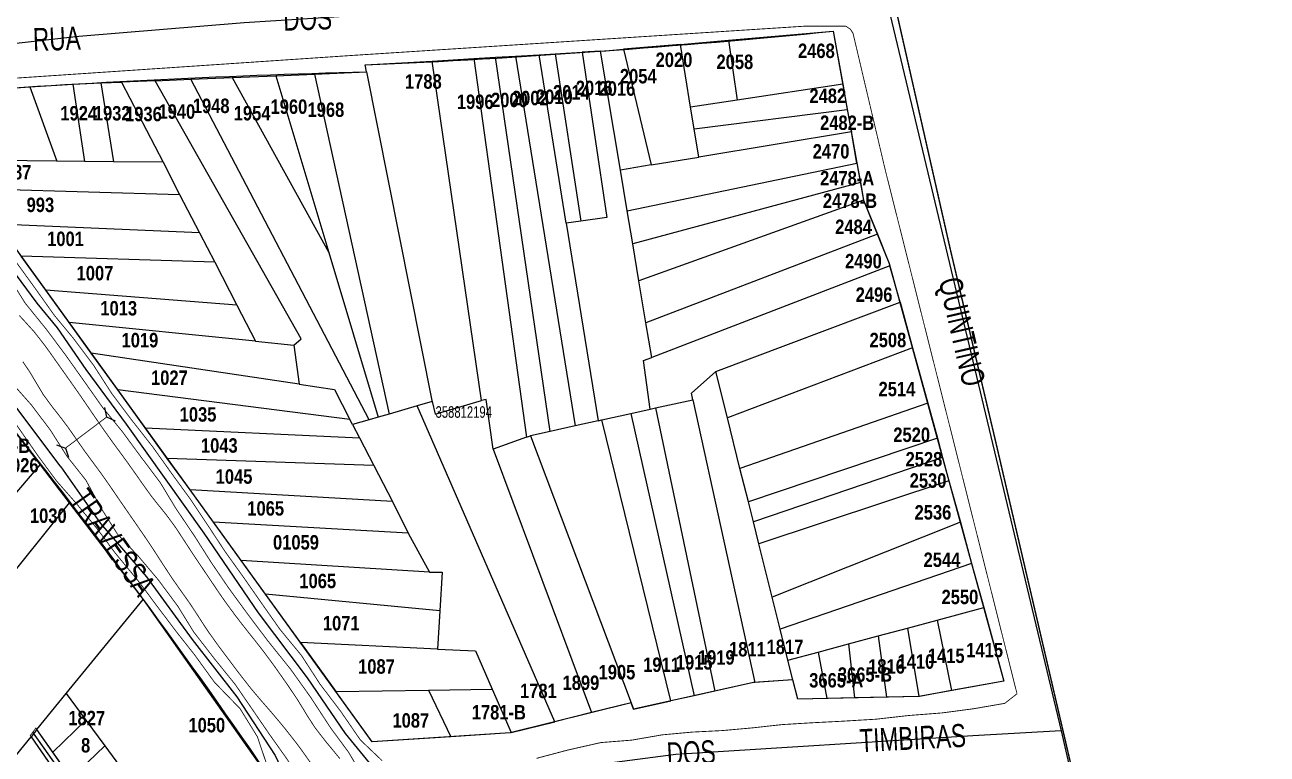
# Model space of a CAD drawing. Extents: x 200120 to 201962, y 4837541 to 4839252.
# Drawn here: x 201628.7 to 201844.2, y 4838380.6 to 4838507.1 of the extents above; entities that cross this region are included whole.
import ezdxf
from ezdxf.enums import TextEntityAlignment as Align

# ---------------------------------------------------------------- set-up
doc = ezdxf.new("R2010")
doc.units = 0
doc.header["$LTSCALE"] = 3
doc.header["$MEASUREMENT"] = 0
doc.linetypes.add('PHANTOMX2', pattern=[5, 2.5, -0.5, 0.5, -0.5, 0.5, -0.5])
for name, color, linetype in [('CD-MALHA-LOTES', 40, 'CONTINUOUS'), ('CD_TXT_QUADRA', 7, 'CONTINUOUS'), ('HD-CURSO-PERENE', 170, 'CONTINUOUS'), ('LM-LIM-SETOR-FISCAL', 7, 'CONTINUOUS'), ('RU-QUADRAS', 210, 'CONTINUOUS'), ('SV-EIXO-RUA-N-PAV', 6, 'CONTINUOUS'), ('SV-EIXO-RUA-PAV', 20, 'CONTINUOUS'), ('SV-ESTIVAS', 7, 'CONTINUOUS'), ('SV-RUA-NAO-PAV-S-GUIA-C-GUIA', 7, 'PHANTOMX2'), ('SV-RUA-PAVIM-S-GUIA-C-GUIA', 7, 'CONTINUOUS'), ('SV-TXT-RUA-N-PAV-S-GUIA-C-GUIA', 7, 'CONTINUOUS'), ('SV-TXT-RUA-PAV-S-GUIA-C-GUIA', 7, 'CONTINUOUS'), ('Th_NmrPort', 1, 'CONTINUOUS')]:
    doc.layers.add(name, color=color, linetype=linetype)
doc.styles.add('ARIAL', font='ARIAL.TTF')
doc.styles.get("Standard").update_dxf_attribs({"font": 'swisscbo.ttf'})
doc.linetypes.add('Limite', pattern='A,20,-3,[130,ltypeshp.shx,S=6.35,R=0,X=0,Y=0],-3,20', length=46)

# ---------------------------------------------------------------- blocks, each defined once
blk = doc.blocks.new('COD045', base_point=(201519.89, 4838593.29))
at = {"layer": 'SV-ESTIVAS'}
blk.add_lwpolyline([(201520.638538, 4838591.792924), (201519.89, 4838593.29), (201520.638538, 4838594.792924)], dxfattribs=at)

msp = doc.modelspace()

# ---------------------------------------------------------------- linework, layer by layer
at = {"layer": 'CD-MALHA-LOTES', "linetype": 'Continuous'}
for p, q in [((201750.8, 4838504.39), (201768.98, 4838505.95)), ((201768.98, 4838505.95), (201770.62, 4838496.77)), ((201742.45, 4838503.67), (201732.61, 4838502.83)), ((201742.45, 4838503.67), (201750.8, 4838504.39)), ((201744.23, 4838492.8), (201742.45, 4838503.67)), ((201750.8, 4838504.39), (201752.33, 4838494.02)), ((201687.79, 4838500.1), (201699.39, 4838500.78)), ((201699.39, 4838500.78), (201706.65, 4838501.21)), ((201707.96, 4838441.89), (201699.39, 4838500.78)), ((201706.65, 4838501.21), (201710.36, 4838501.43)), ((201706.65, 4838501.21), (201715.76, 4838435.55)), ((201710.36, 4838501.43), (201713.84, 4838501.64)), ((201719.85, 4838436.56), (201710.36, 4838501.43)), ((201713.84, 4838501.64), (201717.98, 4838501.88)), ((201713.84, 4838501.64), (201724.22, 4838437.53)), ((201717.98, 4838501.88), (201720.75, 4838502.04)), ((201722.67, 4838472.67), (201717.98, 4838501.88)), ((201720.75, 4838502.04), (201725.42, 4838502.32)), ((201720.75, 4838502.04), (201725.17, 4838473.02)), ((201728.62, 4838502.51), (201725.42, 4838502.32)), ((201725.42, 4838502.32), (201729.68, 4838473.64)), ((201728.62, 4838502.51), (201729.52, 4838502.56)), ((201732.06, 4838481.88), (201728.62, 4838502.51)), ((201729.52, 4838502.56), (201732.61, 4838502.83)), ((201732.61, 4838502.83), (201737.4, 4838482.76)), ((201679, 4838498.52), (201688.03, 4838498.9)), ((201688.03, 4838498.9), (201687.79, 4838500.1)), ((201688.03, 4838498.9), (201699.35, 4838441.93)), ((201629.63, 4838496.28), (201637.04, 4838496.77)), ((201637.04, 4838496.77), (201641.93, 4838496.98)), ((201637.04, 4838496.77), (201639.1, 4838483.36)), ((201641.93, 4838496.98), (201645.53, 4838497.13)), ((201641.93, 4838496.98), (201644.14, 4838483.31)), ((201651.37, 4838497.37), (201645.53, 4838497.13)), ((201645.53, 4838497.13), (201652.72, 4838483.22)), ((201651.37, 4838497.37), (201657.53, 4838497.63)), ((201676.68, 4838452.62), (201651.37, 4838497.37)), ((201657.53, 4838497.63), (201664.69, 4838497.93)), ((201688.47, 4838438.57), (201657.53, 4838497.63)), ((201664.69, 4838497.93), (201672.26, 4838498.24)), ((201664.69, 4838497.93), (201681.47, 4838467.59)), ((201672.26, 4838498.24), (201679, 4838498.52)), ((201672.26, 4838498.24), (201681.47, 4838467.59)), ((201679, 4838498.52), (201691.94, 4838439.57)), ((201770.62, 4838496.77), (201752.33, 4838494.02)), ((201770.62, 4838496.77), (201771.4, 4838492.4)), ((201611.93, 4838495.08), (201629.63, 4838496.28)), ((201629.63, 4838496.28), (201634.31, 4838483.42)), ((201752.33, 4838494.02), (201744.23, 4838492.8)), ((201744.85, 4838489), (201744.23, 4838492.8)), ((201744.85, 4838489), (201771.4, 4838492.4)), ((201771.4, 4838492.4), (201772.11, 4838488.48)), ((201745.65, 4838484.12), (201744.85, 4838489)), ((201772.11, 4838488.48), (201745.65, 4838484.12)), ((201773.07, 4838483.08), (201772.11, 4838488.48)), ((201634.31, 4838483.42), (201616.72, 4838483.61)), ((201737.4, 4838482.76), (201745.65, 4838484.12)), ((201639.1, 4838483.36), (201634.31, 4838483.42)), ((201644.14, 4838483.31), (201639.1, 4838483.36)), ((201652.72, 4838483.22), (201644.14, 4838483.31)), ((201652.72, 4838483.22), (201655.59, 4838477.66)), ((201737.4, 4838482.76), (201732.06, 4838481.88)), ((201733.24, 4838474.79), (201732.06, 4838481.88)), ((201733.24, 4838474.79), (201773.07, 4838483.08)), ((201773.07, 4838483.08), (201773.68, 4838479.69)), ((201773.68, 4838479.69), (201734.19, 4838469.09)), ((201773.68, 4838479.69), (201774.22, 4838476.66)), ((201619.58, 4838478.69), (201655.59, 4838477.66)), ((201655.59, 4838477.66), (201659.04, 4838470.99)), ((201774.22, 4838476.66), (201735.26, 4838462.68)), ((201774.22, 4838476.66), (201776.63, 4838470.74)), ((201725.17, 4838473.02), (201722.67, 4838472.67)), ((201729.68, 4838473.64), (201725.17, 4838473.02)), ((201734.19, 4838469.09), (201733.24, 4838474.79)), ((201659.04, 4838470.99), (201624.07, 4838472.5)), ((201659.04, 4838470.99), (201661.68, 4838465.88)), ((201722.67, 4838472.67), (201728.18, 4838438.41)), ((201776.63, 4838470.74), (201736.48, 4838455.36)), ((201776.63, 4838470.74), (201778.69, 4838465.68)), ((201735.26, 4838462.68), (201734.19, 4838469.09)), ((201632.36, 4838461.03), (201628.09, 4838466.93)), ((201661.68, 4838465.88), (201628.09, 4838466.93)), ((201681.47, 4838467.59), (201690.05, 4838439.03)), ((201661.68, 4838465.88), (201665.53, 4838458.42)), ((201778.81, 4838465.25), (201737.48, 4838449.39)), ((201778.69, 4838465.68), (201778.81, 4838465.25)), ((201780.57, 4838458.96), (201778.81, 4838465.25)), ((201736.48, 4838455.36), (201735.26, 4838462.68)), ((201636.42, 4838455.43), (201632.36, 4838461.03)), ((201665.53, 4838458.42), (201632.36, 4838461.03)), ((201665.53, 4838458.42), (201668.76, 4838452.18)), ((201748.59, 4838446.93), (201780.57, 4838458.96)), ((201780.57, 4838458.96), (201782.74, 4838451.04)), ((201640.27, 4838450.1), (201636.42, 4838455.43)), ((201668.76, 4838452.18), (201636.42, 4838455.43)), ((201737.48, 4838449.39), (201736.48, 4838455.36)), ((201668.76, 4838452.18), (201675.4, 4838451.51)), ((201675.4, 4838451.51), (201676.68, 4838452.62)), ((201675.4, 4838451.51), (201676.32, 4838444.73)), ((201644.85, 4838443.77), (201640.27, 4838450.1)), ((201676.32, 4838444.73), (201640.27, 4838450.1)), ((201736.06, 4838448.85), (201737.48, 4838449.39)), ((201782.74, 4838451.04), (201750.61, 4838438.88)), ((201782.74, 4838451.04), (201785.37, 4838441.43)), ((201737.24, 4838440.42), (201736.06, 4838448.85)), ((201744.36, 4838443.17), (201748.59, 4838446.93)), ((201750.61, 4838438.88), (201748.59, 4838446.93)), ((201676.32, 4838444.73), (201682.45, 4838443.81)), ((201649.63, 4838437.16), (201644.85, 4838443.77)), ((201685.14, 4838438.62), (201644.85, 4838443.77)), ((201682.45, 4838443.81), (201685.14, 4838438.62)), ((201744.6, 4838442.05), (201744.36, 4838443.17)), ((201696.8, 4838440.98), (201691.94, 4838439.57)), ((201699.4, 4838441.74), (201696.8, 4838440.98)), ((201720.67, 4838386.2), (201696.8, 4838440.98)), ((201699.35, 4838441.93), (201699.4, 4838441.74)), ((201699.4, 4838441.74), (201699.94, 4838439.57)), ((201699.94, 4838439.57), (201707.96, 4838441.89)), ((201708.76, 4838442.11), (201707.96, 4838441.89)), ((201709.98, 4838433.47), (201708.76, 4838442.11)), ((201733.88, 4838439.67), (201737.24, 4838440.42)), ((201737.24, 4838440.42), (201738.15, 4838440.62)), ((201738.15, 4838440.62), (201744.6, 4838442.05)), ((201738.15, 4838440.62), (201748.41, 4838391.52)), ((201744.6, 4838442.05), (201755.35, 4838393.02)), ((201785.37, 4838441.43), (201752.79, 4838430.14)), ((201785.37, 4838441.43), (201787.03, 4838435.39)), ((201685.6, 4838437.74), (201685.14, 4838438.62)), ((201688.47, 4838438.57), (201685.6, 4838437.74)), ((201690.05, 4838439.03), (201688.47, 4838438.57)), ((201691.94, 4838439.57), (201690.05, 4838439.03)), ((201728.18, 4838438.41), (201724.22, 4838437.53)), ((201728.18, 4838438.41), (201728.81, 4838438.55)), ((201728.81, 4838438.55), (201733.88, 4838439.67)), ((201740.77, 4838389.82), (201728.81, 4838438.55)), ((201733.88, 4838439.67), (201744.83, 4838390.72)), ((201752.79, 4838430.14), (201750.61, 4838438.88)), ((201626.14, 4838437.65), (201631.42, 4838430.73)), ((201653.45, 4838431.88), (201649.63, 4838437.16)), ((201649.63, 4838437.16), (201686.81, 4838435.42)), ((201685.6, 4838437.74), (201686.81, 4838435.42)), ((201719.85, 4838436.56), (201716.46, 4838435.8)), ((201724.22, 4838437.53), (201719.85, 4838436.56)), ((201686.81, 4838435.42), (201689.28, 4838430.66)), ((201715.76, 4838435.55), (201709.98, 4838433.47)), ((201715.76, 4838435.55), (201716.46, 4838435.8)), ((201716.46, 4838435.8), (201733.92, 4838389.51)), ((201787.03, 4838435.39), (201754.25, 4838424.34)), ((201787.03, 4838435.39), (201787.95, 4838432.03)), ((201657.39, 4838426.44), (201653.45, 4838431.88)), ((201689.28, 4838430.66), (201653.45, 4838431.88)), ((201709.98, 4838433.47), (201727.05, 4838387.79)), ((201787.95, 4838432.03), (201755.11, 4838420.88)), ((201787.95, 4838432.03), (201789.05, 4838427.99)), ((201590.86, 4838383.83), (201631.42, 4838430.73)), ((201631.42, 4838430.73), (201636.43, 4838424.18)), ((201689.28, 4838430.66), (201692.52, 4838424.42)), ((201754.25, 4838424.34), (201752.79, 4838430.14)), ((201789.05, 4838427.99), (201756.07, 4838417.06)), ((201789.05, 4838427.99), (201791.02, 4838420.82)), ((201661.45, 4838420.83), (201657.39, 4838426.44)), ((201692.52, 4838424.42), (201657.39, 4838426.44)), ((201636.43, 4838424.18), (201597.57, 4838375.93)), ((201636.43, 4838424.18), (201649.25, 4838407.41)), ((201692.52, 4838424.42), (201695.22, 4838418.89)), ((201755.11, 4838420.88), (201754.25, 4838424.34)), ((201666.26, 4838414.17), (201661.45, 4838420.83)), ((201695.22, 4838418.89), (201661.45, 4838420.83)), ((201695.22, 4838418.89), (201698.91, 4838412.12)), ((201756.07, 4838417.06), (201755.11, 4838420.88)), ((201791.02, 4838420.82), (201758.39, 4838407.79)), ((201791.02, 4838420.82), (201792.98, 4838413.65)), ((201758.39, 4838407.79), (201756.07, 4838417.06)), ((201670.48, 4838408.34), (201666.26, 4838414.17)), ((201698.91, 4838412.12), (201666.26, 4838414.17)), ((201792.98, 4838413.65), (201759.78, 4838402.26)), ((201792.98, 4838413.65), (201795.08, 4838406.01)), ((201698.91, 4838412.12), (201701.14, 4838412.12)), ((201701.14, 4838412.12), (201700.74, 4838405.45)), ((201676.54, 4838399.97), (201670.48, 4838408.34)), ((201700.74, 4838405.45), (201670.48, 4838408.34)), ((201635.92, 4838391.11), (201649.25, 4838407.41)), ((201649.25, 4838407.41), (201673.45, 4838373.18)), ((201759.78, 4838402.26), (201758.39, 4838407.79)), ((201787, 4838403.84), (201795.08, 4838406.01)), ((201795.08, 4838406.01), (201798.58, 4838393.22)), ((201700.74, 4838405.45), (201700.34, 4838398.82)), ((201781.83, 4838402.45), (201787, 4838403.84)), ((201787, 4838403.84), (201789.5, 4838391.6)), ((201761.12, 4838396.89), (201759.78, 4838402.26)), ((201776.79, 4838401.1), (201781.83, 4838402.45)), ((201781.83, 4838402.45), (201783.79, 4838390.61)), ((201676.54, 4838399.97), (201682.68, 4838391.48)), ((201700.34, 4838398.82), (201676.54, 4838399.97)), ((201766.33, 4838398.29), (201771.61, 4838399.7)), ((201771.61, 4838399.7), (201776.79, 4838401.1)), ((201771.61, 4838399.7), (201772.68, 4838390.36)), ((201776.79, 4838401.1), (201778.2, 4838390.48)), ((201700.34, 4838398.82), (201706.93, 4838398.5)), ((201706.93, 4838398.5), (201709.83, 4838391.87)), ((201761.12, 4838396.89), (201766.33, 4838398.29)), ((201766.33, 4838398.29), (201767.87, 4838390.25)), ((201761.98, 4838393.48), (201761.12, 4838396.89)), ((201755.15, 4838393.01), (201748.41, 4838391.52)), ((201755.35, 4838393.02), (201755.15, 4838393.01)), ((201761.98, 4838393.48), (201755.35, 4838393.02)), ((201762.81, 4838390.14), (201761.98, 4838393.48)), ((201798.58, 4838393.22), (201789.5, 4838391.6)), ((201630.84, 4838384.87), (201635.92, 4838391.11)), ((201635.92, 4838391.11), (201639.32, 4838386.48)), ((201682.68, 4838391.48), (201698.77, 4838391.71)), ((201689.01, 4838382.73), (201682.68, 4838391.48)), ((201698.77, 4838391.71), (201709.83, 4838391.87)), ((201698.77, 4838391.71), (201702.64, 4838383.61)), ((201709.83, 4838391.87), (201713.12, 4838384.32)), ((201748.41, 4838391.52), (201744.83, 4838390.72)), ((201789.5, 4838391.6), (201783.93, 4838390.61)), ((201733.92, 4838389.51), (201727.05, 4838387.79)), ((201733.92, 4838389.51), (201734.34, 4838388.4)), ((201734.34, 4838388.4), (201740.77, 4838389.82)), ((201744.83, 4838390.72), (201740.77, 4838389.82)), ((201767.87, 4838390.25), (201762.81, 4838390.14)), ((201772.68, 4838390.36), (201767.87, 4838390.25)), ((201778.2, 4838390.48), (201772.68, 4838390.36)), ((201783.79, 4838390.61), (201778.2, 4838390.48)), ((201783.93, 4838390.61), (201783.79, 4838390.61)), ((201727.05, 4838387.79), (201720.67, 4838386.2)), ((201630.84, 4838384.87), (201629.82, 4838383.62)), ((201633.59, 4838380.96), (201630.84, 4838384.87)), ((201639.32, 4838386.48), (201633.59, 4838380.96)), ((201639.32, 4838386.48), (201642.59, 4838382.04)), ((201713.12, 4838384.32), (201720.67, 4838386.2)), ((201622.48, 4838374.59), (201629.82, 4838383.62)), ((201629.82, 4838383.62), (201654.28, 4838348.14)), ((201702.64, 4838383.61), (201689.01, 4838382.73)), ((201712.91, 4838384.27), (201702.64, 4838383.61)), ((201713.12, 4838384.32), (201712.91, 4838384.27)), ((201636.78, 4838376.43), (201633.59, 4838380.96)), ((201642.59, 4838382.04), (201636.78, 4838376.43)), ((201642.59, 4838382.04), (201645.16, 4838378.55))]:
    msp.add_line(p, q, dxfattribs=at)
at = {"layer": 'HD-CURSO-PERENE', "const_width": 0.15}
for points in [[(201627.79, 4838456.64), (201628.81, 4838455.54), (201630.37, 4838453.81), (201632.22, 4838451.45), (201633.1, 4838450.23), (201634.78, 4838447.85), (201635.64, 4838446.63), (201637.37, 4838444.18), (201638.39, 4838442.72), (201640.08, 4838440.25), (201640.93, 4838439.01), (201641.79, 4838437.76), (201642.65, 4838436.53), (201643.96, 4838434.69), (201645.74, 4838432.27), (201646.62, 4838431.06), (201648.21, 4838428.82), (201649.06, 4838427.59), (201650.64, 4838425.4), (201651.56, 4838424.22), (201652.51, 4838423.05), (201653.44, 4838421.88), (201654.93, 4838419.84), (201656.57, 4838417.33), (201657.39, 4838416.07), (201658.31, 4838414.67), (201659.99, 4838412.18), (201661.19, 4838410.4), (201662.02, 4838409.16), (201663.38, 4838407.19), (201665.15, 4838404.77), (201666.06, 4838403.58), (201667.64, 4838401.57), (201668.58, 4838400.4), (201670.29, 4838398.21), (201672.07, 4838395.79), (201672.93, 4838394.57), (201674.33, 4838392.58), (201676, 4838390.09), (201677.07, 4838388.36), (201677.85, 4838387.07), (201679.12, 4838385.12), (201680.96, 4838382.75), (201681.92, 4838381.6), (201683.39, 4838379.81)], [(201678.43, 4838378.91), (201676.7, 4838381.36), (201675.8, 4838382.56), (201674.06, 4838384.78), (201673.11, 4838385.94), (201671.63, 4838387.7), (201670.65, 4838388.83), (201669.66, 4838389.96), (201667.96, 4838391.97), (201666.11, 4838394.33), (201665.2, 4838395.53), (201664.3, 4838396.73), (201663.31, 4838398.05), (201662.41, 4838399.25), (201660.66, 4838401.69), (201659.77, 4838403.03), (201658.96, 4838404.29), (201658.14, 4838405.55), (201657.29, 4838406.83), (201655.55, 4838409.28), (201654.38, 4838410.94), (201652.73, 4838413.45), (201651.92, 4838414.71), (201650.62, 4838416.71), (201649.78, 4838417.96), (201648.93, 4838419.2), (201647.62, 4838421.1), (201645.91, 4838423.57), (201644.37, 4838425.81), (201643.53, 4838427.05), (201642.03, 4838429.18), (201640.25, 4838431.6), (201639.36, 4838432.8), (201637.84, 4838434.95), (201636.99, 4838436.19), (201636.13, 4838437.41), (201634.54, 4838439.5), (201633.6, 4838440.68), (201631.92, 4838442.96), (201630.38, 4838445.54), (201629.62, 4838446.83), (201628.38, 4838448.65)]]:
    msp.add_lwpolyline(points, dxfattribs=at)
at = {"layer": 'LM-LIM-SETOR-FISCAL', "linetype": 'Limite', "ltscale": 0.1, "const_width": 0.25}
msp.add_lwpolyline([(201061.47, 4838944.21), (201080.55, 4838915.14), (201093.87, 4838927.05), (201132.52, 4838956.39), (201159.21, 4838974.45), (201226.49, 4839019), (201647.91, 4839078.14), (201676.49, 4838941.35), (201680.12, 4838941.9), (201689.97, 4838899.54), (201695.64, 4838875.82), (201701.83, 4838849.53), (201705.72, 4838833.17), (201725.64, 4838746.02), (201739.56, 4838683.09), (201748.1, 4838649.87), (201789.28, 4838468.11), (201797.06, 4838435.14), (201821.33, 4838330.99), (201830.02, 4838290.7), (201844.05, 4838233.07), (201798.93, 4838229.75), (201783.06, 4838223.87)], dxfattribs=at)
at = {"layer": 'RU-QUADRAS', "color": 6, "linetype": 'Continuous'}
for points in [[(201611.93, 4838495.08, -0.012728), (201688.03, 4838498.9), (201687.79, 4838500.1, 0.013409), (201768.98, 4838505.95), (201774.22, 4838476.66), (201778.69, 4838465.68), (201798.58, 4838393.22), (201783.79, 4838390.61), (201762.81, 4838390.14), (201761.98, 4838393.48), (201755.15, 4838393.01), (201734.34, 4838388.4), (201733.92, 4838389.51), (201712.91, 4838384.27), (201689.01, 4838382.73), (201619.58, 4838478.69, -0.065574)], [(201494.46, 4838354.54), (201524.53, 4838389.86), (201548.84, 4838354.51), (201552.02, 4838358.29), (201527.63, 4838394.61), (201593.97, 4838479.83), (201608.12, 4838465.26), (201626.14, 4838437.65, -0.018574), (201673.45, 4838373.18), (201668.54, 4838367.97), (201670.03, 4838365.91), (201655.58, 4838349.68), (201630.84, 4838384.87), (201629.82, 4838383.62), (201654.28, 4838348.14), (201604.14, 4838284.33), (201584.22, 4838312.57), (201582.18, 4838310.88), (201602.81, 4838282.56), (201572.22, 4838242.45), (201547.35, 4838279.73), (201548.28, 4838280.93, 0.017314)]]:
    msp.add_lwpolyline(points, format="xyb", close=True, dxfattribs=at)
at = {"layer": 'SV-EIXO-RUA-N-PAV'}
for points in [[(201646.31, 4838437.82), (201659.79, 4838418.91), (201669.2, 4838405.07), (201677.69, 4838393.82), (201684.32, 4838384.17), (201693.42, 4838373.01), (201697.8, 4838365.87), (201702.41, 4838357.56), (201715.14, 4838340.59), (201720.59, 4838332.66)], [(201634.96, 4838430.4), (201641.89, 4838420.57), (201649.83, 4838411.35), (201657.76, 4838400.46), (201665.51, 4838390.5), (201672.15, 4838380.35), (201677.32, 4838369.46), (201682.03, 4838364.76), (201687.87, 4838357.89), (201694.39, 4838349.08), (201701.03, 4838339.47), (201706.29, 4838331.85), (201711.67, 4838323.27), (201716.6, 4838315.83)], [(201663.47, 4838341.17), (201655.06, 4838349.19), (201630.14, 4838384.43)], [(201808.52, 4838384.66), (201793.19, 4838383.74), (201741.65, 4838380.51), (201706.22, 4838375.91), (201693.42, 4838373.01), (201691.37, 4838370.14), (201685.82, 4838366.41), (201682.03, 4838364.76)]]:
    msp.add_lwpolyline(points, dxfattribs=at)
at = {"layer": 'SV-EIXO-RUA-PAV'}
for points in [[(201724.89, 4838745.75), (201736.7, 4838704.07), (201747.11, 4838660.02), (201754.97, 4838629.6), (201767.91, 4838564.56), (201777.85, 4838512.9), (201808.52, 4838384.66), (201836.75, 4838261.67), (201844.24, 4838232.12)], [(201589.63, 4838489.5), (201592.19, 4838494.5), (201602.91, 4838501.33), (201610.77, 4838503.48), (201623.53, 4838503.48), (201638.08, 4838505.11), (201666.79, 4838507.48), (201688.73, 4838508.84), (201726.36, 4838510.53), (201759.6, 4838512.31), (201777.85, 4838512.9)], [(201591.78, 4838513.05), (201597.12, 4838505.04), (201602.91, 4838501.33), (201607.21, 4838496.73), (201611.37, 4838488.64), (201617.89, 4838476.47), (201624.42, 4838467.42), (201630.8, 4838458.81), (201634.37, 4838454.51), (201639.34, 4838447.31), (201646.31, 4838437.82)], [(201634.96, 4838430.4), (201623.38, 4838445.83), (201615.82, 4838456.37), (201608.99, 4838466.6), (201604.69, 4838471.8), (201598.9, 4838478.62), (201593.71, 4838485.38), (201589.63, 4838489.5)]]:
    msp.add_lwpolyline(points, dxfattribs=at)
at = {"layer": 'SV-ESTIVAS', "const_width": 0.15}
msp.add_lwpolyline([(201635.8, 4838433.67), (201642.94, 4838439.05)], dxfattribs=at)
at = {"layer": 'SV-RUA-NAO-PAV-S-GUIA-C-GUIA', "const_width": 0.15}
for points in [[(201647.16, 4838438.67), (201650.91, 4838433.89), (201654.25, 4838429.2), (201657.53, 4838424.7), (201660.41, 4838420.38), (201663.5, 4838415.68), (201666.63, 4838411.32), (201669.87, 4838406.67), (201673, 4838402.22), (201676.73, 4838397.69), (201679.94, 4838392.74), (201683.53, 4838388.01), (201686.95, 4838383.04), (201690.73, 4838379.44)], [(201645.67, 4838436.49), (201648.84, 4838432.18), (201652.22, 4838427.69), (201654.9, 4838423.26), (201658.26, 4838418.27), (201661.09, 4838413.8), (201664.17, 4838409.29), (201667.35, 4838404.94), (201670.84, 4838400.3), (201674.9, 4838395.24), (201678.35, 4838390.4), (201681.77, 4838385.16), (201684.84, 4838381), (201688.16, 4838375.45), (201690.34, 4838371.67)], [(201684.4, 4838367.77), (201680.35, 4838370.78), (201677.13, 4838374.93), (201674.24, 4838379.7), (201671.11, 4838384.11), (201668.19, 4838388.37), (201665.22, 4838392.69), (201661.64, 4838397.12), (201658.05, 4838401.75), (201655.26, 4838406.27), (201651.88, 4838410.82), (201648.47, 4838414.86), (201644.82, 4838418.73), (201641.93, 4838423.3), (201639.34, 4838428.08), (201636.02, 4838432.28)], [(201634.23, 4838427.97), (201637.69, 4838424.04), (201641.26, 4838419.7), (201644.43, 4838415.45), (201648.44, 4838410.59), (201651.98, 4838405.85), (201655.04, 4838401.8), (201658.2, 4838397.79), (201661.64, 4838393.05), (201666.08, 4838388.47), (201669.08, 4838383.6), (201670.73, 4838378.72), (201672.87, 4838374.06), (201674.19, 4838370.25), (201674.39, 4838367.77)], [(201717.49, 4838379.86), (201722.88, 4838381.29), (201728.67, 4838382.6), (201734.01, 4838383.02), (201739.32, 4838383.94), (201744.6, 4838384.42), (201749.75, 4838384.68), (201754.98, 4838385.15), (201760.06, 4838385.71), (201765.1, 4838386.02), (201770.34, 4838386.29), (201776.38, 4838386.65), (201782.06, 4838387.29), (201787.85, 4838387.74), (201793.37, 4838388.47), (201798.73, 4838389.4), (201800.85, 4838391.06)], [(201658.96, 4838347.47), (201651.72, 4838355.17), (201649.81, 4838357.89), (201647.66, 4838360.95), (201645.7, 4838363.74), (201643.78, 4838366.47), (201641.99, 4838369.01), (201639.28, 4838372.87), (201636.78, 4838376.43), (201633.59, 4838380.96), (201630.65, 4838385.1), (201629.68, 4838383.82), (201650.29, 4838353.53), (201657.16, 4838345.1)]]:
    msp.add_lwpolyline(points, dxfattribs=at)
at = {"layer": 'SV-RUA-PAVIM-S-GUIA-C-GUIA', "const_width": 0.15}
for points in [[(201771.14, 4838506.84), (201763.98, 4838506.82), (201685.22, 4838501.73), (201613.91, 4838496.92), (201612.14, 4838496.38), (201611.5, 4838495.19), (201613.17, 4838489.76), (201615.34, 4838484.5)], [(201800.85, 4838391.06), (201790.37, 4838432.72), (201778.01, 4838481.81), (201772.4, 4838505.6), (201771.96, 4838506.28), (201771.14, 4838506.84)], [(201615.34, 4838484.5), (201617.34, 4838479.58), (201620.61, 4838474.53), (201624.19, 4838470.05), (201627.25, 4838465.89), (201630.54, 4838461.35), (201633.88, 4838456.65), (201637.19, 4838452.66), (201640.63, 4838448.07), (201643.83, 4838443.11), (201647.16, 4838438.67)], [(201613.59, 4838480.6), (201616.72, 4838476.19), (201619.45, 4838471.72), (201622.6, 4838467.71), (201626.09, 4838463.13), (201628.76, 4838458.85), (201632.5, 4838454.22), (201635.78, 4838449.83), (201638.91, 4838445.42), (201642.25, 4838440.68), (201645.67, 4838436.49)], [(201636.02, 4838432.28), (201633.19, 4838436.75), (201629.91, 4838441.1), (201626.3, 4838445.18), (201622.56, 4838449.85), (201619.49, 4838454.16), (201616.59, 4838458.98), (201613.47, 4838463.18), (201609.48, 4838467.79), (201606.35, 4838472.3)], [(201604.29, 4838469.71), (201607.88, 4838465.75), (201610.85, 4838461.55), (201614.18, 4838456.04), (201618.06, 4838450.72), (201620.98, 4838446.36), (201624.62, 4838441.73), (201627.55, 4838437.31), (201631.06, 4838432.27), (201634.23, 4838427.97)]]:
    msp.add_lwpolyline(points, dxfattribs=at)

# ---------------------------------------------------------------- block references
at = {"layer": 'SV-ESTIVAS'}
for p, rotation in [((201642.94, 4838439.05, 3.72), 38), ((201635.8, 4838433.67, 3.58), 225)]:
    msp.add_blockref('COD045', p, dxfattribs=dict(at, rotation=rotation))

# ---------------------------------------------------------------- texts
at = {"layer": 'CD_TXT_QUADRA', "color": 7, "linetype": 'Continuous', "style": 'ARIAL', "width": 0.7}
msp.add_text('358812194', height=2, dxfattribs=at).set_placement((201699.98, 4838438.92))
at = {"layer": 'SV-TXT-RUA-N-PAV-S-GUIA-C-GUIA', "style": 'ARIAL', "width": 0.7}
for s, rotation, p in [('TRAVESSA', 305, (201636.45, 4838424.73)), ('TIMBIRAS', 3, (201773.64, 4838380.91)), ('DOS', 3, (201740.2, 4838378.61))]:
    msp.add_text(s, height=4, rotation=rotation, dxfattribs=at).set_placement(p)
at = {"layer": 'SV-TXT-RUA-PAV-S-GUIA-C-GUIA', "style": 'ARIAL', "width": 0.7}
for s, rotation, p in [('DOS', 2, (201673.62, 4838506.01)), ('RUA', 2, (201630.22, 4838502.48)), ('QUINTINO', 283, (201787.23, 4838462.71))]:
    msp.add_text(s, height=4, rotation=rotation, dxfattribs=at).set_placement(p)
at = {"layer": 'Th_NmrPort', "color": 1}
for s, p in [('2468', (201762.86, 4838502.55)), ('2020', (201738.16, 4838500.99)), ('2058', (201748.72, 4838500.64)), ('2054', (201731.96, 4838498.15)), ('1788', (201694.68, 4838497.23)), ('2014', (201720.36, 4838495.35)), ('2016', (201724.31, 4838496.12)), ('2016', (201728.26, 4838496.01)), ('1948', (201657.88, 4838493.01)), ('1996', (201703.68, 4838493.71)), ('2000', (201709.61, 4838494.03)), ('2002', (201713.23, 4838494.36)), ('2010', (201717.4, 4838494.58)), ('2482', (201764.84, 4838494.75)), ('1924', (201634.9, 4838491.72)), ('1932', (201640.71, 4838491.72)), ('1936', (201646.13, 4838491.59)), ('1940', (201651.92, 4838492.02)), ('1954', (201664.98, 4838491.73)), ('1960', (201671.36, 4838492.87)), ('1968', (201677.78, 4838492.34)), ('2482-B', (201766.69, 4838490.08)), ('2470', (201765.41, 4838485.12)), ('987', (201625.08, 4838481.5)), ('2478-A', (201766.69, 4838480.45)), ('993', (201629.05, 4838475.84)), ('2478-B', (201767.18, 4838476.56)), ('2484', (201769.31, 4838472.03)), ('1001', (201632.61, 4838469.95)), ('2490', (201771.02, 4838466.08)), ('1007', (201637.72, 4838464)), ('2496', (201772.86, 4838460.27)), ('1013', (201641.84, 4838457.91)), ('1019', (201645.52, 4838452.38)), ('2508', (201775.27, 4838452.4)), ('1027', (201650.63, 4838445.87)), ('2514', (201776.83, 4838443.9)), ('1035', (201655.6, 4838439.5)), ('2520', (201779.39, 4838435.97)), ('1016-B', (201620.28, 4838434.07)), ('1043', (201659.29, 4838434.12)), ('1026', (201624.75, 4838430.68)), ('2528', (201781.52, 4838431.73)), ('1045', (201661.84, 4838428.73)), ('2530', (201782.23, 4838428.04)), ('1030', (201629.62, 4838421.94)), ('1065', (201667.33, 4838423.2)), ('2536', (201783.08, 4838422.52)), ('01059', (201671.79, 4838417.32)), ('2544', (201784.64, 4838414.3)), ('1065', (201676.36, 4838410.62)), ('2550', (201787.76, 4838407.85)), ('1071', (201680.44, 4838403.3)), ('1811', (201750.9, 4838398.78)), ('1817', (201757.42, 4838399.2)), ('1415', (201792.05, 4838398.64)), ('1911', (201736, 4838396.09)), ('1915', (201741.67, 4838396.51)), ('1919', (201745.5, 4838397.36)), ('1410', (201780.13, 4838396.65)), ('1415', (201785.38, 4838397.65)), ('1087', (201686.55, 4838395.79)), ('1905', (201728.27, 4838394.81)), ('3665-B', (201769.77, 4838394.39)), ('1816', (201775.02, 4838395.8)), ('1899', (201722.02, 4838392.97)), ('3665-A', (201764.8, 4838393.4)), ('1781', (201714.64, 4838391.55)), ('1781-B', (201706.27, 4838387.85)), ('1827', (201636.29, 4838386.85)), ('1050', (201657.12, 4838385.62)), ('1087', (201692.51, 4838386.44)), ('8', (201638.49, 4838382.13))]:
    msp.add_text(s, height=2.5, dxfattribs=at).set_placement(p, align=Align.MIDDLE_LEFT)

doc.saveas('drawing.dxf')
